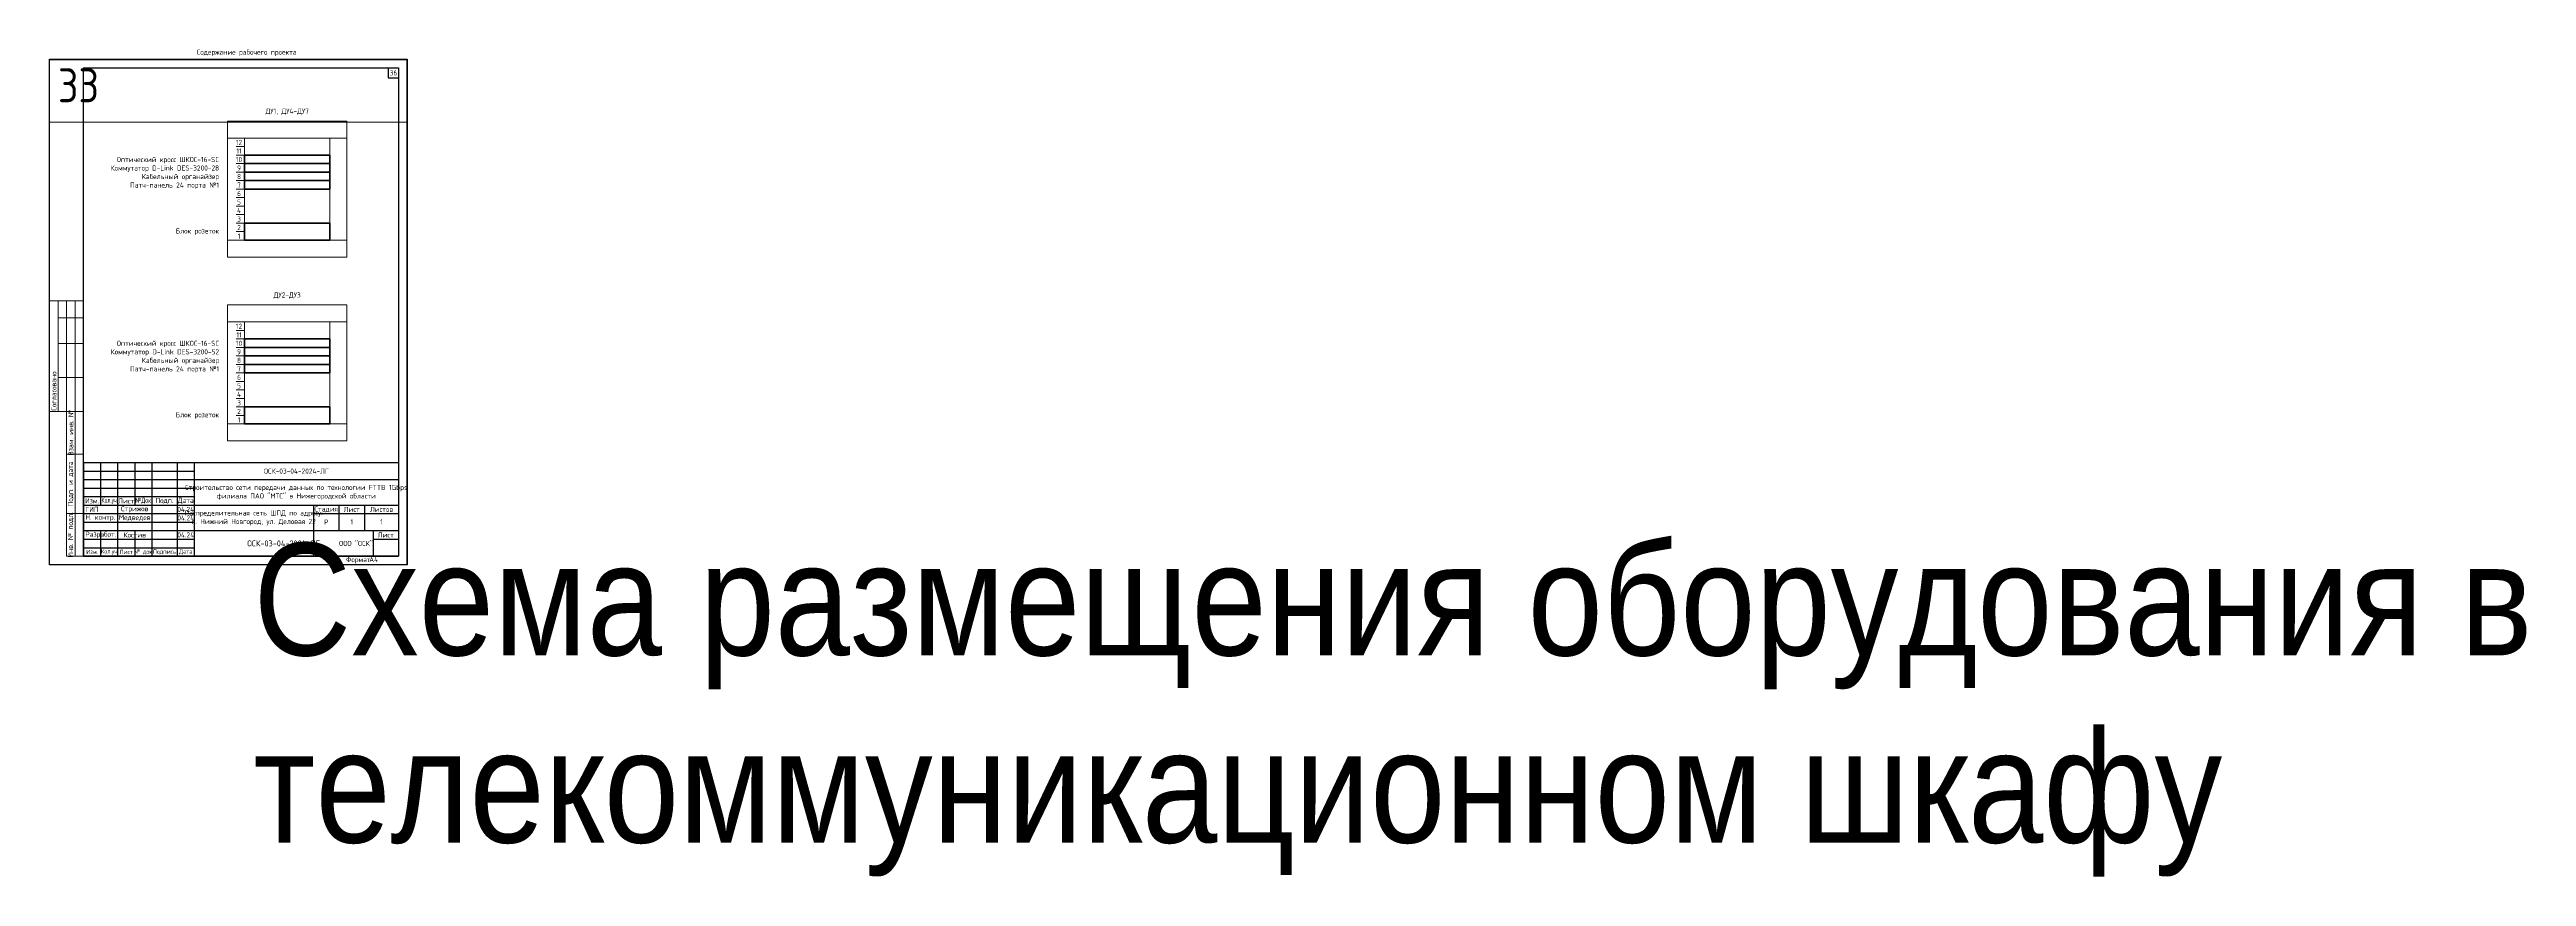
# Paper-space layout '33' of a CAD drawing. Extents: x 0 to 1455, y -183 to 303.
# The model-space entities are those that its viewports show. They can reach past a viewport. Long polylines and large blocks are cut down to what shows.
import ezdxf
from ezdxf.enums import TextEntityAlignment as Align

# ---------------------------------------------------------------- set-up
doc = ezdxf.new("R2018")
doc.units = 0
doc.header["$MEASUREMENT"] = 0
doc.layers.get('0').update_dxf_attribs({"linetype": 'CONTINUOUS'})
doc.layers.get('Defpoints').update_dxf_attribs({"linetype": 'CONTINUOUS'})
doc.layers.add('ВЭ', color=1, linetype='CONTINUOUS')
doc.styles.get("Standard").update_dxf_attribs({"font": ''})
doc.styles.add('мой', font='', dxfattribs={"width": 0.9, "height": 3})
doc.styles.get('Standard').set_extended_font_data('GOST Common')
doc.styles.get('мой').set_extended_font_data('GOST Common')

# ---------------------------------------------------------------- blocks, each defined once
blk = doc.blocks.new('*T56')
at = {"color": 0, "linetype": 'ByBlock', "lineweight": -2, "transparency": 16777216}
for p, q in [((0, 0), (6, 0)), ((0, 0), (0, -6)), ((6, 0), (6, -6)), ((0, -6), (6, -6))]:
    blk.add_line(p, q, dxfattribs=at)
blk = doc.blocks.new('*T54')
at = {"color": 0, "linetype": 'ByBlock', "lineweight": -2, "transparency": 16777216}
for p, q in [((0, 0), (185, 0)), ((0, 0), (0, -55)), ((10, 0), (10, -25)), ((20, 0), (20, -55)), ((30, 0), (30, -25)), ((40, 0), (40, -55)), ((55, 0), (55, -55)), ((65, 0), (65, -55)), ((185, 0), (185, -55)), ((0, -5), (65, -5)), ((0, -10), (185, -10)), ((0, -15), (65, -15)), ((0, -20), (65, -20)), ((0, -25), (185, -25)), ((135, -25), (135, -55)), ((150, -25), (150, -40)), ((165, -25), (165, -40)), ((0, -30), (65, -30)), ((0, -35), (65, -35)), ((0, -40), (185, -40)), ((135, -30), (185, -30)), ((0, -45), (65, -45)), ((0, -50), (65, -50)), ((0, -55), (185, -55))]:
    blk.add_line(p, q, dxfattribs=at)
at = {"color": 0, "transparency": 16777216, "char_height": 3, "style": 'мой'}
for s, insert, width, attachment_point in [('Строительство сети передачи данных по технологии FTTB 1Gbps филиала ПАО "МТС" в Нижегородской области', (125, -17.5), 119, 5), ('ОСК-03-04-2024-ЛГ', (125, -5), 119, 5), ('ГИП', (1, -27.5), 18, 4), ('Изм.', (5, -22.5), 10, 5), ('{\\W0.7;Кол.уч}', (15, -22.5), 10, 5), ('Лист', (25, -22.5), 9, 5), ('Стрижов', (30, -27.5), 19, 5), ('{\\W0.75;№Док}', (35, -22.5), 10, 5), ('Подп.', (47.5, -22.5), 15, 5), ('Дата', (60, -22.5), 10, 5), ('04.24', (60, -27.5), 9, 5), ('Распределительная сеть ШПД по адресу: г. Нижний Новгород, ул. Деловая 22 ', (100, -32.5), 69, 5), ('Стадия', (142.5, -27.5), 14, 5), ('Лист', (157.5, -27.5), 14, 5), ('Листов', (175, -27.5), 19, 5), ('Н. контр.', (1, -32.5), 18, 4), ('Разработ.', (1, -42.5), 18, 4), ('Медведев', (30, -32.5), 19, 5), ('Костив', (30, -42.5), 19, 5), ('04.24', (60, -32.5), 9, 5), ('04.24', (60, -42.5), 9, 5), ('Р', (142.5, -35), 14, 5), ('ООО "ОСК"', (160, -47.5), 49, 5)]:
    blk.add_mtext(s, dxfattribs=dict(at, insert=insert, width=width, attachment_point=attachment_point))
blk = doc.blocks.new('*T55')
at = {"color": 0, "linetype": 'ByBlock', "lineweight": 30, "transparency": 16777216}
for p, q in [((0, 0), (185, 0)), ((0, 0), (0, -15)), ((10, 0), (10, -15)), ((20, 0), (20, -15)), ((30, 0), (30, -15)), ((40, 0), (40, -15)), ((55, 0), (55, -15)), ((65, 0), (65, -15)), ((185, 0), (185, -15)), ((0, -15), (185, -15))]:
    blk.add_line(p, q, dxfattribs=at)
at = {"color": 0, "linetype": 'ByBlock', "lineweight": -2, "transparency": 16777216}
for p, q in [((170, 0), (170, -15)), ((0, -5), (65, -5)), ((0, -10), (65, -10)), ((170, -5), (185, -5))]:
    blk.add_line(p, q, dxfattribs=at)
at = {"color": 0, "lineweight": 18, "transparency": 16777216, "attachment_point": 5, "style": 'мой'}
for s, insert, char_height, width in [('Изм.', (5, -12.5), 2.5, 9), ('Кол.уч', (15, -12.5), 2.5, 9), ('Лист', (25, -12.5), 2.5, 9), ('№ док', (35, -12.5), 2.5, 9), ('Подпись', (47.5, -12.5), 2.5, 14), ('Дата', (60, -12.5), 2.5, 9), ('ОСК-03-04-2024-ЛГ', (117.5, -7.5), 3.5, 104), ('Лист', (177.5, -2.5), 3, 14)]:
    blk.add_mtext(s, dxfattribs=dict(at, insert=insert, char_height=char_height, width=width))
blk = doc.blocks.new('*U53')
at = {"lineweight": 13}
for p, q in [((0, 90), (0, 155)), ((0, 155), (20, 155)), ((5, 90), (5, 155)), ((10, 90), (10, 155)), ((15, 90), (15, 155)), ((20, 90), (20, 155)), ((5, 145), (20, 145)), ((5, 130), (20, 130)), ((5, 110), (20, 110)), ((0, 90), (20, 90)), ((10, 5), (10, 90)), ((10, 90), (20, 90)), ((15, 5), (15, 90)), ((20, 5), (20, 90)), ((10, 65), (20, 65)), ((10, 30), (20, 30)), ((10, 5), (20, 5)), ((10, 5), (10, 5))]:
    blk.add_line(p, q, dxfattribs=at)
at = {"color": 8, "lineweight": 0}
blk.add_line((0, 90), (0, 90), dxfattribs=at)
for points in [[(0, 297), (210, 297), (210, 0), (0, 0)], [(20, 292), (205, 292), (205, 5), (20, 5)]]:
    blk.add_lwpolyline(points, close=True)
for name, p in [('*T56', (199, 292)), ('*T54', (20, 60)), ('*T55', (20, 20))]:
    blk.add_blockref(name, p)
at = {"lineweight": 9, "insert": (2.5, 90.5), "char_height": 3, "width": 64, "attachment_point": 4, "rotation": 90, "style": 'мой'}
blk.add_mtext('{\\C256;Согласовано}', dxfattribs=at)
at = {"lineweight": 13, "char_height": 3, "attachment_point": 5, "rotation": 90, "style": 'мой'}
for s, insert, width in [('Взам. инв. №', (12.5, 77.5), 24), ('Подп. и дата', (12.5, 47.5), 34), ('Инв. № подл.', (12.5, 17.5), 24)]:
    blk.add_mtext(s, dxfattribs=dict(at, insert=insert, width=width))
at = {"insert": (174.2, 4.5), "char_height": 3, "width": 40.585, "attachment_point": 1, "style": 'мой'}
blk.add_mtext('Формат', dxfattribs=at)
at = {"style": 'мой', "width": 0.9}
for tag, p in [('лист', (202, 289)), ('НОМЕР_ЛИСТА', (177.5, 25.3)), ('К_ЛИСТОВ', (195, 25.3))]:
    blk.add_attdef(tag, text='', height=3, dxfattribs=at).set_placement(p, align=Align.MIDDLE_CENTER)
at = {"color": 7, "lineweight": 0, "ltscale": 0.1, "style": 'мой', "width": 0.9}
blk.add_attdef('ШИФР_ПРОЕКТА', text='', height=3, dxfattribs=at).set_placement((163, 55), align=Align.MIDDLE_LEFT)
at = {"lineweight": 30, "width": 0.9}
blk.add_attdef('НАЗВАНИЕ_ЛИСТА', text='', height=3, dxfattribs=at).set_placement((119.8, 12.7), align=Align.MIDDLE_CENTER)
at = {"style": 'мой', "width": 0.9}
blk.add_attdef('ФОРМАТ', text='', height=3, dxfattribs=at).set_placement((187.9, 3), align=Align.MIDDLE_LEFT)
blk = doc.blocks.new('*T15')
at = {"layer": 'Defpoints', "color": 8, "linetype": 'ByBlock', "lineweight": 0, "transparency": 16777216}
for p, q in [((0, 0), (7018, 0)), ((0, 0), (0, -36.7)), ((242, 0), (242, -36.7)), ((484, 0), (484, -36.7)), ((726, 0), (726, -36.7)), ((968, 0), (968, -36.7)), ((1210, 0), (1210, -36.7)), ((1452, 0), (1452, -36.7)), ((1694, 0), (1694, -36.7)), ((1936, 0), (1936, -36.7)), ((2178, 0), (2178, -36.7)), ((2420, 0), (2420, -36.7)), ((2662, 0), (2662, -36.7)), ((2904, 0), (2904, -36.7)), ((3146, 0), (3146, -36.7)), ((3388, 0), (3388, -36.7)), ((3630, 0), (3630, -36.7)), ((3872, 0), (3872, -36.7)), ((4114, 0), (4114, -36.7)), ((4356, 0), (4356, -36.7)), ((4598, 0), (4598, -36.7)), ((4840, 0), (4840, -36.7)), ((5082, 0), (5082, -36.7)), ((5324, 0), (5324, -36.7)), ((5566, 0), (5566, -36.7)), ((5808, 0), (5808, -36.7)), ((6050, 0), (6050, -36.7)), ((6292, 0), (6292, -36.7)), ((6534, 0), (6534, -36.7)), ((6776, 0), (6776, -36.7)), ((0, -36.7), (7018, -36.7))]:
    blk.add_line(p, q, dxfattribs=at)
at = {"layer": 'Defpoints', "color": 0, "linetype": 'ByBlock', "lineweight": -2, "transparency": 16777216}
blk.add_line((7018, 0), (7018, -36.7), dxfattribs=at)
at = {"layer": 'Defpoints', "color": 5, "linetype": 'Continuous', "lineweight": 0, "transparency": 16777216, "char_height": 20, "width": 232, "attachment_point": 1, "style": 'мой'}
for s, insert in [('1', (5, -5)), ('2', (247, -5)), ('3', (489, -5)), ('4', (731, -5)), ('5', (973, -5)), ('6', (1215, -5)), ('7', (1457, -5)), ('8', (1699, -5)), ('9', (1941, -5)), ('10', (2183, -5)), ('11', (2425, -5)), ('12', (2667, -5)), ('13', (2909, -5)), ('14', (3151, -5)), ('16', (3393, -5)), ('17', (3635, -5)), ('18', (3877, -5)), ('19', (4119, -5)), ('{\\fGOST Common|b0|i0|c204|p34;24', (4361, -5)), ('25', (4603, -5)), ('23', (4845, -5)), ('28', (5087, -5)), ('29', (5329, -5)), ('33', (5571, -5)), ('34', (5813, -5)), ('35', (6055, -5)), ('36', (6297, -5)), ('37', (6539, -5)), ('38', (6781, -5))]:
    blk.add_mtext(s, dxfattribs=dict(at, insert=insert))
blk = doc.blocks.new('*U16')
at = {"layer": 'ВЭ', "color": 250, "linetype": 'ByBlock', "lineweight": 18}
blk.add_lwpolyline([(-105, -148.5), (105, -148.5), (105, 148.5), (-105, 148.5), (-105, -148.5)], dxfattribs=at)
blk = doc.blocks.new('*U17')
at = {"layer": 'Defpoints', "color": 0, "linetype": 'ByBlock', "lineweight": -2, "transparency": 16777216}
blk.add_blockref('*U16', (5566, 0), dxfattribs=at)
blk = doc.blocks.new('*U93')
at = {"color": 7, "linetype": 'Continuous', "lineweight": 20}
blk.add_lwpolyline([(-2.5, 0), (2.5, 0)], dxfattribs=at)
blk = doc.blocks.new('*U94')
at = {"color": 0, "linetype": 'ByBlock', "lineweight": -2, "transparency": 16777216}
for p in [(0, 60), (0, 55), (0, 50), (0, 45), (0, 40), (0, 35), (0, 30), (0, 25), (0, 20), (0, 15), (0, 10), (0, 5), (0, 0)]:
    blk.add_blockref('*U93', p, dxfattribs=at)
blk = doc.blocks.new('*U129')
at = {"color": 7, "linetype": 'Continuous', "lineweight": 20}
blk.add_lwpolyline([(-2.5, 0), (2.5, 0)], dxfattribs=at)
blk = doc.blocks.new('*U130')
at = {"color": 0, "linetype": 'ByBlock', "lineweight": -2, "transparency": 16777216}
for p in [(0, 60), (0, 55), (0, 50), (0, 45), (0, 40), (0, 35), (0, 30), (0, 25), (0, 20), (0, 15), (0, 10), (0, 5), (0, 0)]:
    blk.add_blockref('*U129', p, dxfattribs=at)

msp = doc.modelspace()

# ---------------------------------------------------------------- linework, layer by layer
at = {"color": 7, "linetype": 'Continuous', "lineweight": 20}
for points in [[(12445.7, 3936), (12515.7, 3936), (12515.7, 3926), (12445.7, 3926)], [(12445.7, 3936), (12515.7, 3936), (12515.7, 3856), (12445.7, 3856)], [(12445.7, 3926), (12455.7, 3926), (12455.7, 3866), (12445.7, 3866)], [(12455.7, 3926), (12505.7, 3926), (12505.7, 3866), (12455.7, 3866)], [(12505.7, 3926), (12515.7, 3926), (12515.7, 3866), (12505.7, 3866)], [(12445.7, 3866), (12515.7, 3866), (12515.7, 3856), (12445.7, 3856)], [(12445.7, 3828), (12515.7, 3828), (12515.7, 3818), (12445.7, 3818)], [(12445.7, 3828), (12515.7, 3828), (12515.7, 3748), (12445.7, 3748)], [(12445.7, 3818), (12455.7, 3818), (12455.7, 3758), (12445.7, 3758)], [(12455.7, 3818), (12505.7, 3818), (12505.7, 3758), (12455.7, 3758)], [(12505.7, 3818), (12515.7, 3818), (12515.7, 3758), (12505.7, 3758)], [(12445.7, 3758), (12515.7, 3758), (12515.7, 3748), (12445.7, 3748)]]:
    msp.add_lwpolyline(points, close=True, dxfattribs=at)
at = {"color": 7, "linetype": 'Continuous', "lineweight": 40}
for points in [[(12455.7, 3916), (12505.7, 3916), (12505.7, 3911), (12455.7, 3911)], [(12455.7, 3911), (12505.7, 3911), (12505.7, 3906), (12455.7, 3906)], [(12455.7, 3906), (12505.7, 3906), (12505.7, 3901), (12455.7, 3901)], [(12455.7, 3901), (12505.7, 3901), (12505.7, 3896), (12455.7, 3896)], [(12455.7, 3866), (12505.7, 3866), (12505.7, 3876), (12455.7, 3876)], [(12455.7, 3808), (12505.7, 3808), (12505.7, 3803), (12455.7, 3803)], [(12455.7, 3803), (12505.7, 3803), (12505.7, 3798), (12455.7, 3798)], [(12455.7, 3798), (12505.7, 3798), (12505.7, 3793), (12455.7, 3793)], [(12455.7, 3793), (12505.7, 3793), (12505.7, 3788), (12455.7, 3788)], [(12455.7, 3758), (12505.7, 3758), (12505.7, 3768), (12455.7, 3768)]]:
    msp.add_lwpolyline(points, close=True, dxfattribs=at)

# ---------------------------------------------------------------- block references
msp.add_blockref('*T15', (6775, 3972))
at = {"color": 7, "linetype": 'Continuous', "lineweight": 20}
for name, p in [('*U94', (12453.2, 3866)), ('*U130', (12453.2, 3758))]:
    msp.add_blockref(name, p, dxfattribs=at)
at = {"layer": 'Defpoints'}
msp.add_blockref('*U17', (6880, 3823.5), dxfattribs=at)

# ---------------------------------------------------------------- texts
at = {"color": 7, "style": 'мой', "width": 0.9}
for s, p in [('12', (12452.4, 3923.4)), ('10', (12452.4, 3913.4)), ('11', (12452.4, 3918.4)), ('9', (12452.4, 3908.4)), ('8', (12452.4, 3903.4)), ('7', (12452.4, 3898.4)), ('4', (12452.4, 3883.4)), ('6', (12452.4, 3893.4)), ('5', (12452.4, 3888.4)), ('3', (12452.4, 3878.4)), ('2', (12452.4, 3873.4)), ('1', (12452.4, 3868.4)), ('12', (12452.4, 3815.4)), ('10', (12452.4, 3805.4)), ('11', (12452.4, 3810.4)), ('9', (12452.4, 3800.4)), ('8', (12452.4, 3795.4)), ('7', (12452.4, 3790.4)), ('6', (12452.4, 3785.4)), ('4', (12452.4, 3775.4)), ('5', (12452.4, 3780.4)), ('3', (12452.4, 3770.4)), ('2', (12452.4, 3765.4)), ('1', (12452.4, 3760.4))]:
    msp.add_text(s, height=3, rotation=359.8616, dxfattribs=at).set_placement(p, align=Align.MIDDLE)
at = {"color": 7, "linetype": 'Continuous', "lineweight": 20, "char_height": 3, "style": 'мой'}
for s, insert, width, attachment_point in [('\\pxt1;{\\fGOST Common|b0|i0|c204|p34;ДУ1, ДУ4-ДУ7}', (12480.7, 3941.5), 70, 5), ('Оптический кросс ШКОС-16-SC', (12440.7, 3913), 77.693, 6), ('Коммутатор D-Link DES-3200-28', (12440.7, 3908), 71.693, 6), ('Патч-панель 24 порта №1', (12440.7, 3898), 50, 6), ('Кабельный органайзер', (12440.7, 3903), 50, 6), ('Блок розеток', (12440.7, 3871), 50, 6), ('\\pxt1;{\\fGOST Common|b0|i0|c204|p34;ДУ2}-{\\fGOST Common|b0|i0|c204|p34;ДУ3}', (12480.7, 3833.5), 70, 5), ('{\\fGOST Common|b0|i0|c204|p34;Коммутатор }D-Link DES-3200-52', (12440.7, 3800), 71.693, 6), ('Оптический кросс ШКОС-16-SC', (12440.7, 3805), 77.693, 6), ('Патч-панель 24 порта №1', (12440.7, 3790), 50, 6), ('Кабельный органайзер', (12440.7, 3795), 50, 6), ('Блок розеток', (12440.7, 3763), 50, 6)]:
    msp.add_mtext(s, dxfattribs=dict(at, insert=insert, width=width, attachment_point=attachment_point))

psp = doc.layouts.new('33')

# ---------------------------------------------------------------- block references
ref = psp.add_blockref('*U53', (0, 0))
ref.add_attrib('лист', '36', dxfattribs={"height": 3, "style": 'мой', "width": 0.9}).set_placement((202, 289), align=Align.MIDDLE_CENTER)
ref.add_attrib('НОМЕР_ЛИСТА', '1', dxfattribs={"height": 3, "style": 'мой', "width": 0.9}).set_placement((177.5, 25.2), align=Align.MIDDLE_CENTER)
ref.add_attrib('К_ЛИСТОВ', '1', dxfattribs={"height": 3, "style": 'мой', "width": 0.9}).set_placement((195, 25.2), align=Align.MIDDLE_CENTER)
lines = psp.add_mtext('\\W0.9000;Схема размещения оборудования в\\Pтелекоммуникационном шкафу', dxfattribs={"insert": (119.8, 12.7), "char_height": 66, "attachment_point": 1})
ref.add_attrib('НАЗВАНИЕ_ЛИСТА', '', (119.8, 12.7)).embed_mtext(lines)
ref.add_attrib('Чертеж', 'Содержание рабочего проекта', dxfattribs={"height": 3, "style": 'мой', "width": 0.9}).set_placement((115.8, 301.2), align=Align.MIDDLE_CENTER)
ref.add_attrib('ФОРМАТ', 'А4', dxfattribs={"height": 3, "style": 'мой', "width": 0.9}).set_placement((187.8, 3), align=Align.MIDDLE_LEFT)

# ---------------------------------------------------------------- viewports
at = {"layer": 'ВЭ', "color": 1}
psp.add_viewport(center=(105, 148.5), size=(210, 297), view_center_point=(12446.1, 3823.8), view_height=297, dxfattribs=at)

doc.saveas('drawing.dxf')
